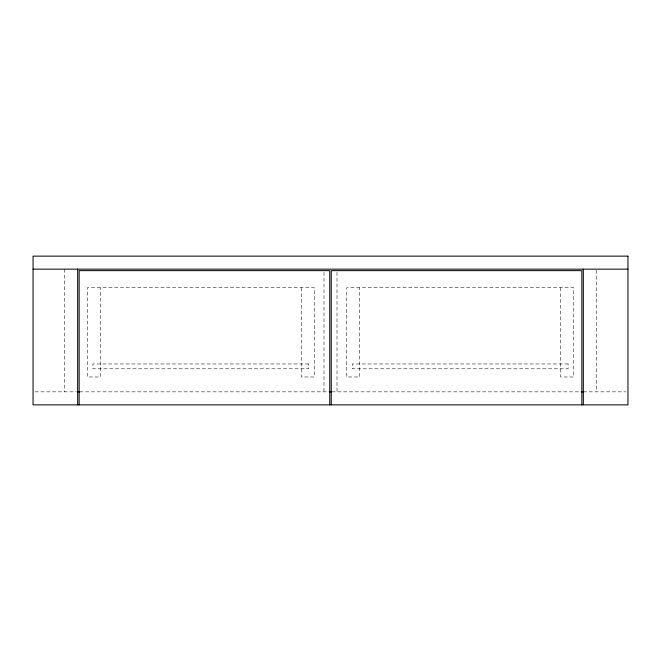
<?xml version="1.0" encoding="UTF-8"?>
<svg xmlns="http://www.w3.org/2000/svg" width="661" height="661" viewBox="0 0 661 661"><rect width="100%" height="100%" fill="white"/><g stroke="black" fill="none" stroke-linecap="round" stroke-linejoin="round"><path stroke-width="0.5" stroke-dasharray="3.31 2.48" d="M35.074 391.849L76.428 391.849M79.733 391.849L331.004 391.849M332.004 391.849L581.267 391.849M583.332 391.849L625.926 391.849M596.346 270.184L596.346 391.849M560.652 287.742L560.652 376.977L573.665 376.977L573.665 287.742L346.67 287.742L346.67 376.977L359.683 376.977L359.683 287.742M337.003 272.241L337.003 391.849M323.989 272.241L323.989 391.849M301.309 287.742L301.309 376.977L314.322 376.977L314.322 287.742L87.335 287.742L87.335 376.977L100.348 376.977L100.348 287.742M64.654 269.151L64.654 391.849M308.753 363.963L92.912 363.963L92.912 368.797L308.745 368.797L308.745 363.963M568.088 363.963L352.247 363.963L352.247 368.797L568.088 368.797L568.088 363.963"/><path stroke-width="0.99" d="M33.05 269.151L627.95 269.151M77.461 391.849L79.733 391.849M329.467 391.849L331.533 391.849M581.267 391.849L583.539 391.849M583.332 269.151L583.332 404.863M581.845 404.863L581.845 270.638L331.244 270.638L331.244 404.863M329.756 404.863L329.756 270.638L79.155 270.638L79.155 404.863M77.668 269.151L77.668 404.863M627.95 256.137L33.05 256.137L33.05 404.863L627.95 404.863L627.95 256.137"/></g></svg>
